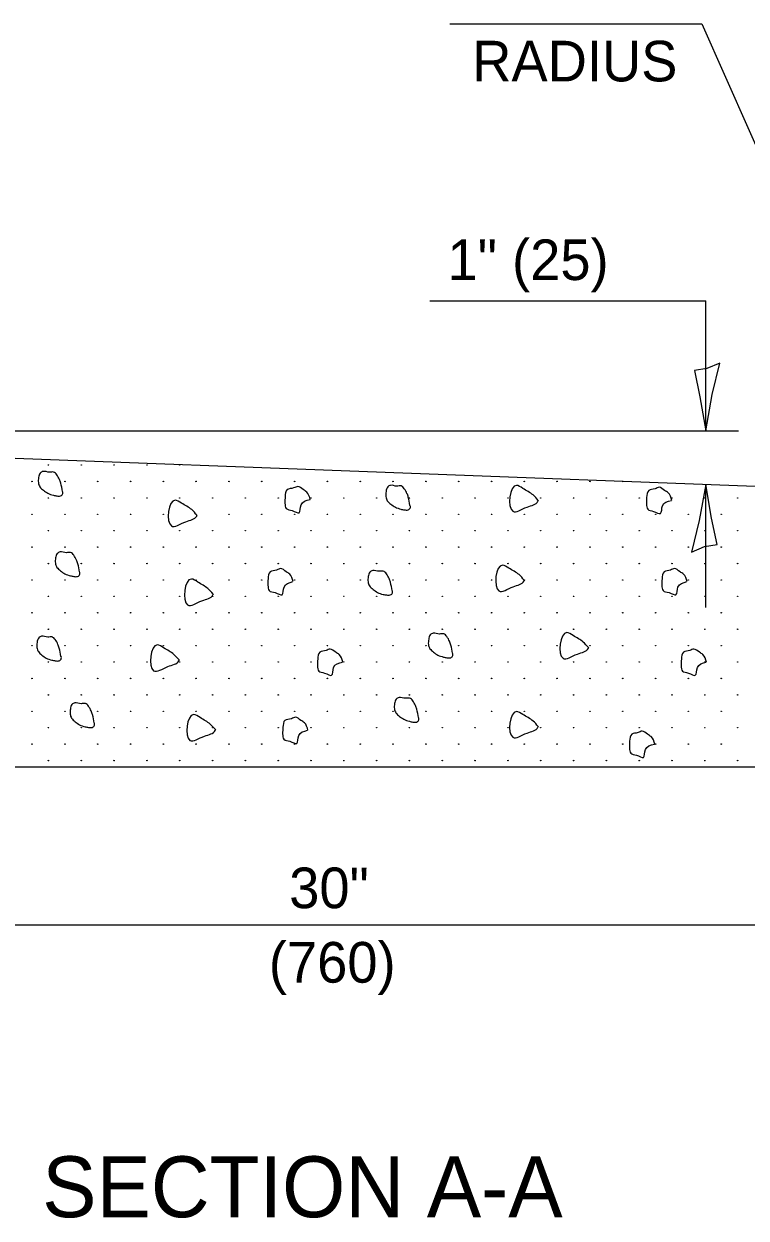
# Model space of a CAD drawing. Extents: x 100068 to 100102, y 98800 to 98822.
# Drawn here: x 100085.913 to 100088.447, y 98813.586 to 98817.775 of the extents above; entities that cross this region are included whole.
import ezdxf

# ---------------------------------------------------------------- set-up
doc = ezdxf.new("R2010")
doc.units = 0
for name, color, linetype in [('Design_PR_Back of Gutter or Curb line', 7, 'Continuous'), ('Design_PR_Roadway Dimensions', 7, 'Continuous'), ('Design_PR_Roadway Notes', 7, 'Continuous'), ('Level 11', 7, 'Continuous'), ('Level 2', 7, 'Continuous'), ('Level 43', 7, 'Continuous')]:
    doc.layers.add(name, color=color, linetype=linetype)

msp = doc.modelspace()

# ---------------------------------------------------------------- linework, layer by layer
at = {"layer": 'Design_PR_Back of Gutter or Curb line'}
for p, q in [((100083.3667, 98816.3479), (100088.6239, 98816.1472)), ((100090.1255, 98815.1674), (100083.3667, 98815.1674))]:
    msp.add_line(p, q, dxfattribs=at)
at = {"layer": 'Level 11'}
for points in [[(100086.048, 98816.1347), (100086.042, 98816.1638), (100086.0375, 98816.1769), (100086.0281, 98816.1934), (100086.017, 98816.2028), (100086.0021, 98816.2022), (100085.9799, 98816.2051), (100085.9702, 98816.1991), (100085.9642, 98816.1837), (100085.9637, 98816.1658), (100085.9688, 98816.1509), (100085.9813, 98816.139), (100085.9967, 98816.1287), (100086.0161, 98816.1216), (100086.0281, 98816.119), (100086.0415, 98816.119), (100086.0497, 98816.1273), (100086.0489, 98816.1338)], [(100086.9178, 98816.1062), (100086.905, 98816.1327), (100086.8928, 98816.141), (100086.8734, 98816.1521), (100086.8591, 98816.1469), (100086.8369, 98816.141), (100086.8295, 98816.1165), (100086.8289, 98816.0934), (100086.8335, 98816.0748), (100086.854, 98816.0677), (100086.8785, 98816.06), (100086.8854, 98816.0874), (100086.9167, 98816.1062)], [(100087.2673, 98816.086), (100087.2616, 98816.1147), (100087.257, 98816.1279), (100087.2473, 98816.1444), (100087.2365, 98816.1541), (100087.2214, 98816.1532), (100087.1991, 98816.1561), (100087.1895, 98816.1504), (100087.1835, 98816.1347), (100087.1829, 98816.1167), (100087.188, 98816.1022), (100087.2006, 98816.0902), (100087.2162, 98816.0797), (100087.2353, 98816.0726), (100087.2473, 98816.0703), (100087.2607, 98816.0703), (100087.269, 98816.0783), (100087.2684, 98816.0848)], [(100087.7176, 98816.1033), (100087.6993, 98816.1224), (100087.6634, 98816.1455), (100087.6412, 98816.1561), (100087.6281, 98816.0654), (100087.6782, 98816.08), (100087.7167, 98816.1002), (100087.7184, 98816.1039)], [(100088.1861, 98816.1033), (100088.1736, 98816.1301), (100088.161, 98816.1381), (100088.1416, 98816.1492), (100088.1274, 98816.1441), (100088.1054, 98816.1381), (100088.0977, 98816.1136), (100088.0972, 98816.0908), (100088.1017, 98816.072), (100088.1223, 98816.0649), (100088.1468, 98816.0575), (100088.1536, 98816.0848), (100088.1847, 98816.1033)], [(100086.5197, 98816.0515), (100086.5015, 98816.0709), (100086.4656, 98816.0939), (100086.4436, 98816.1045), (100086.4302, 98816.0139), (100086.4807, 98816.0287), (100086.5191, 98816.0486), (100086.5208, 98816.0523)], [(100086.1079, 98815.8523), (100086.1019, 98815.8813), (100086.0973, 98815.8942), (100086.0879, 98815.911), (100086.0768, 98815.9204), (100086.0617, 98815.9198), (100086.0395, 98815.9227), (100086.0298, 98815.9167), (100086.0241, 98815.9013), (100086.0232, 98815.8833), (100086.0286, 98815.8685), (100086.0409, 98815.8565), (100086.0566, 98815.846), (100086.076, 98815.8389), (100086.0879, 98815.8366), (100086.1013, 98815.8366), (100086.1093, 98815.8448), (100086.1087, 98815.8514)], [(100086.858, 98815.8183), (100086.8455, 98815.8448), (100086.8329, 98815.8531), (100086.8135, 98815.8642), (100086.7996, 98815.8591), (100086.7773, 98815.8531), (100086.7696, 98815.8286), (100086.7691, 98815.8055), (100086.7736, 98815.787), (100086.7942, 98815.7799), (100086.8187, 98815.7722), (100086.8255, 98815.7995), (100086.8569, 98815.8183)], [(100087.2048, 98815.787), (100087.1991, 98815.8161), (100087.1946, 98815.8292), (100087.1849, 98815.8457), (100087.1738, 98815.8551), (100087.159, 98815.8545), (100087.1367, 98815.8574), (100087.127, 98815.8517), (100087.1211, 98815.836), (100087.1205, 98815.8181), (100087.1256, 98815.8035), (100087.1382, 98815.7913), (100087.1538, 98815.7807), (100087.1729, 98815.7736), (100087.1849, 98815.7716), (100087.1983, 98815.7716), (100087.2066, 98815.7796), (100087.2057, 98815.7861)], [(100087.6685, 98815.8235), (100087.6503, 98815.8429), (100087.6147, 98815.8657), (100087.5924, 98815.8762), (100087.579, 98815.7859), (100087.6295, 98815.8004), (100087.668, 98815.8206), (100087.6697, 98815.824)], [(100088.2405, 98815.8183), (100088.2277, 98815.8448), (100088.2152, 98815.8531), (100088.1958, 98815.8642), (100088.1818, 98815.8591), (100088.1596, 98815.8531), (100088.1522, 98815.8286), (100088.1513, 98815.8055), (100088.1559, 98815.787), (100088.1767, 98815.7799), (100088.2009, 98815.7722), (100088.2078, 98815.7995), (100088.2391, 98815.8183)], [(100086.5767, 98815.7747), (100086.5585, 98815.7938), (100086.5228, 98815.8169), (100086.5006, 98815.8275), (100086.4872, 98815.7368), (100086.5377, 98815.7514), (100086.5761, 98815.7716), (100086.5778, 98815.7753)], [(100086.0426, 98815.5561), (100086.0366, 98815.5852), (100086.0321, 98815.5983), (100086.0227, 98815.6149), (100086.0115, 98815.6243), (100085.9967, 98815.6237), (100085.9745, 98815.6268), (100085.9648, 98815.6208), (100085.9588, 98815.6052), (100085.9583, 98815.5872), (100085.9634, 98815.5727), (100085.9759, 98815.5607), (100085.9913, 98815.5502), (100086.0107, 98815.543), (100086.0227, 98815.5408), (100086.0361, 98815.5408), (100086.044, 98815.5487), (100086.0435, 98815.5553)], [(100087.4169, 98815.567), (100087.4109, 98815.596), (100087.4063, 98815.6092), (100087.3969, 98815.6257), (100087.3858, 98815.6351), (100087.371, 98815.6345), (100087.3488, 98815.6374), (100087.3388, 98815.6314), (100087.3331, 98815.616), (100087.3322, 98815.598), (100087.3377, 98815.5832), (100087.3499, 98815.5712), (100087.3656, 98815.5607), (100087.385, 98815.5539), (100087.3969, 98815.5516), (100087.4103, 98815.5516), (100087.4183, 98815.5596), (100087.4177, 98815.5661)], [(100087.894, 98815.5872), (100087.8757, 98815.6063), (100087.8401, 98815.6294), (100087.8179, 98815.6399), (100087.8045, 98815.5493), (100087.8549, 98815.5641), (100087.8934, 98815.5844), (100087.8948, 98815.5878)], [(100086.4573, 98815.5439), (100086.439, 98815.563), (100086.4031, 98815.5861), (100086.3812, 98815.5966), (100086.3678, 98815.506), (100086.4182, 98815.5205), (100086.4567, 98815.5408), (100086.4584, 98815.5445)], [(100087.0318, 98815.5359), (100087.0193, 98815.5624), (100087.0068, 98815.5707), (100086.9874, 98815.5818), (100086.9734, 98815.5767), (100086.9512, 98815.5707), (100086.9438, 98815.5462), (100086.9429, 98815.5231), (100086.9475, 98815.5046), (100086.968, 98815.4974), (100086.9925, 98815.4897), (100086.9994, 98815.5171), (100087.0307, 98815.5359)], [(100088.3084, 98815.5359), (100088.2955, 98815.5624), (100088.2833, 98815.5707), (100088.2636, 98815.5818), (100088.2497, 98815.5767), (100088.2277, 98815.5707), (100088.22, 98815.5462), (100088.2194, 98815.5231), (100088.224, 98815.5046), (100088.2445, 98815.4974), (100088.2687, 98815.4897), (100088.2759, 98815.5171), (100088.3069, 98815.5359)], [(100087.2972, 98815.3415), (100087.2912, 98815.3706), (100087.2866, 98815.3837), (100087.2775, 98815.4002), (100087.2664, 98815.4097), (100087.2513, 98815.4091), (100087.2291, 98815.4119), (100087.2194, 98815.4062), (100087.2137, 98815.3906), (100087.2128, 98815.3726), (100087.2182, 98815.3578), (100087.2305, 98815.3458), (100087.2462, 98815.3356), (100087.2653, 98815.3284), (100087.2775, 98815.3259), (100087.2906, 98815.3259), (100087.2989, 98815.3341), (100087.2983, 98815.3407)], [(100086.1595, 98815.3227), (100086.1535, 98815.3518), (100086.1489, 98815.3646), (100086.1395, 98815.3814), (100086.1284, 98815.3908), (100086.1133, 98815.39), (100086.0913, 98815.3931), (100086.0814, 98815.3871), (100086.0757, 98815.3715), (100086.0751, 98815.3538), (100086.0802, 98815.339), (100086.0925, 98815.327), (100086.1082, 98815.3165), (100086.1275, 98815.3093), (100086.1395, 98815.3071), (100086.1529, 98815.3071), (100086.1609, 98815.3153), (100086.1603, 98815.3219)], [(100087.7176, 98815.3102), (100087.6993, 98815.3293), (100087.6634, 98815.3527), (100087.6412, 98815.3629), (100087.6281, 98815.2723), (100087.6782, 98815.2871), (100087.7167, 98815.3073), (100087.7184, 98815.3108)], [(100086.585, 98815.2994), (100086.5667, 98815.3185), (100086.5308, 98815.3415), (100086.5086, 98815.3521), (100086.4955, 98815.2615), (100086.5459, 98815.2763), (100086.5844, 98815.2965), (100086.5858, 98815.2999)], [(100086.9096, 98815.2968), (100086.897, 98815.3236), (100086.8848, 98815.3316), (100086.8651, 98815.3427), (100086.8512, 98815.3375), (100086.8289, 98815.3316), (100086.8215, 98815.3073), (100086.8207, 98815.2843), (100086.8252, 98815.2654), (100086.846, 98815.2583), (100086.8703, 98815.2509), (100086.8771, 98815.2783), (100086.9084, 98815.2968)], [(100088.1265, 98815.2481), (100088.1137, 98815.2746), (100088.1012, 98815.2828), (100088.0818, 98815.2939), (100088.0678, 98815.2888), (100088.0456, 98815.2828), (100088.0382, 98815.2583), (100088.0376, 98815.2352), (100088.0422, 98815.2167), (100088.0627, 98815.2096), (100088.0869, 98815.2019), (100088.0938, 98815.2292), (100088.1251, 98815.2481)]]:
    msp.add_spline(points, degree=3, dxfattribs=at)
at = {"layer": 'Level 2'}
for centre in [(100085.999, 98816.2273), (100086.1142, 98816.2273), (100086.2293, 98816.2273), (100086.3445, 98816.2273), (100086.4596, 98816.2273), (100085.9414, 98816.1697), (100086.0566, 98816.1697), (100086.1718, 98816.1697), (100086.2869, 98816.1697), (100086.4021, 98816.1697), (100086.5172, 98816.1697), (100086.6324, 98816.1697), (100086.7475, 98816.1697), (100086.8627, 98816.1697), (100086.9779, 98816.1697), (100087.093, 98816.1697), (100087.2082, 98816.1697), (100087.3233, 98816.1697), (100087.4385, 98816.1697), (100087.5536, 98816.1697), (100087.6688, 98816.1697), (100087.784, 98816.1697), (100087.8991, 98816.1697), (100088.0143, 98816.1697), (100085.999, 98816.1121), (100086.1142, 98816.1121), (100086.2293, 98816.1121), (100086.3445, 98816.1121), (100086.4596, 98816.1121), (100086.5748, 98816.1121), (100086.69, 98816.1121), (100086.8051, 98816.1121), (100086.9203, 98816.1121), (100087.0354, 98816.1121), (100087.1506, 98816.1121), (100087.2657, 98816.1121), (100087.3809, 98816.1121), (100087.4961, 98816.1121), (100087.6112, 98816.1121), (100087.7264, 98816.1121), (100087.8415, 98816.1121), (100087.9567, 98816.1121), (100088.0719, 98816.1121), (100088.187, 98816.1121), (100088.3022, 98816.1121), (100088.4173, 98816.1121), (100085.9414, 98816.0545), (100086.0566, 98816.0545), (100086.1718, 98816.0545), (100086.2869, 98816.0545), (100086.4021, 98816.0545), (100086.5172, 98816.0545), (100086.6324, 98816.0545), (100086.7475, 98816.0545), (100086.8627, 98816.0545), (100086.9779, 98816.0545), (100087.093, 98816.0545), (100087.2082, 98816.0545), (100087.3233, 98816.0545), (100087.4385, 98816.0545), (100087.5536, 98816.0545), (100087.6688, 98816.0545), (100087.784, 98816.0545), (100087.8991, 98816.0545), (100088.0143, 98816.0545), (100088.1294, 98816.0545), (100088.2446, 98816.0545), (100088.3597, 98816.0545), (100085.999, 98815.9969), (100086.1142, 98815.9969), (100086.2293, 98815.9969), (100086.3445, 98815.9969), (100086.4596, 98815.9969), (100086.5748, 98815.9969), (100086.69, 98815.9969), (100086.8051, 98815.9969), (100086.9203, 98815.9969), (100087.0354, 98815.9969), (100087.1506, 98815.9969), (100087.2657, 98815.9969), (100087.3809, 98815.9969), (100087.4961, 98815.9969), (100087.6112, 98815.9969), (100087.7264, 98815.9969), (100087.8415, 98815.9969), (100087.9567, 98815.9969), (100088.0719, 98815.9969), (100088.187, 98815.9969), (100088.3022, 98815.9969), (100088.4173, 98815.9969), (100085.9414, 98815.9394), (100086.0566, 98815.9394), (100086.1718, 98815.9394), (100086.2869, 98815.9394), (100086.4021, 98815.9394), (100086.5172, 98815.9394), (100086.6324, 98815.9394), (100086.7475, 98815.9394), (100086.8627, 98815.9394), (100086.9779, 98815.9394), (100087.093, 98815.9394), (100087.2082, 98815.9394), (100087.3233, 98815.9394), (100087.4385, 98815.9394), (100087.5536, 98815.9394), (100087.6688, 98815.9394), (100087.784, 98815.9394), (100087.8991, 98815.9394), (100088.0143, 98815.9394), (100088.1294, 98815.9394), (100088.2446, 98815.9394), (100088.3597, 98815.9394), (100085.999, 98815.8818), (100086.1142, 98815.8818), (100086.2293, 98815.8818), (100086.3445, 98815.8818), (100086.4596, 98815.8818), (100086.5748, 98815.8818), (100086.69, 98815.8818), (100086.8051, 98815.8818), (100086.9203, 98815.8818), (100087.0354, 98815.8818), (100087.1506, 98815.8818), (100087.2657, 98815.8818), (100087.3809, 98815.8818), (100087.4961, 98815.8818), (100087.6112, 98815.8818), (100087.7264, 98815.8818), (100087.8415, 98815.8818), (100087.9567, 98815.8818), (100088.0719, 98815.8818), (100088.187, 98815.8818), (100088.3022, 98815.8818), (100088.4173, 98815.8818), (100085.9414, 98815.8242), (100086.0566, 98815.8242), (100086.1718, 98815.8242), (100086.2869, 98815.8242), (100086.4021, 98815.8242), (100086.5172, 98815.8242), (100086.6324, 98815.8242), (100086.7475, 98815.8242), (100086.8627, 98815.8242), (100086.9779, 98815.8242), (100087.093, 98815.8242), (100087.2082, 98815.8242), (100087.3233, 98815.8242), (100087.4385, 98815.8242), (100087.5536, 98815.8242), (100087.6688, 98815.8242), (100087.784, 98815.8242), (100087.8991, 98815.8242), (100088.0143, 98815.8242), (100088.1294, 98815.8242), (100088.2446, 98815.8242), (100088.3597, 98815.8242), (100085.999, 98815.7666), (100086.1142, 98815.7666), (100086.2293, 98815.7666), (100086.3445, 98815.7666), (100086.4596, 98815.7666), (100086.5748, 98815.7666), (100086.69, 98815.7666), (100086.8051, 98815.7666), (100086.9203, 98815.7666), (100087.0354, 98815.7666), (100087.1506, 98815.7666), (100087.2657, 98815.7666), (100087.3809, 98815.7666), (100087.4961, 98815.7666), (100087.6112, 98815.7666), (100087.7264, 98815.7666), (100087.8415, 98815.7666), (100087.9567, 98815.7666), (100088.0719, 98815.7666), (100088.187, 98815.7666), (100088.3022, 98815.7666), (100088.4173, 98815.7666), (100085.9414, 98815.709), (100086.0566, 98815.709), (100086.1718, 98815.709), (100086.2869, 98815.709), (100086.4021, 98815.709), (100086.5172, 98815.709), (100086.6324, 98815.709), (100086.7475, 98815.709), (100086.8627, 98815.709), (100086.9779, 98815.709), (100087.093, 98815.709), (100087.2082, 98815.709), (100087.3233, 98815.709), (100087.4385, 98815.709), (100087.5536, 98815.709), (100087.6688, 98815.709), (100087.784, 98815.709), (100087.8991, 98815.709), (100088.0143, 98815.709), (100088.1294, 98815.709), (100088.2446, 98815.709), (100088.3597, 98815.709), (100085.999, 98815.6515), (100086.1142, 98815.6515), (100086.2293, 98815.6515), (100086.3445, 98815.6515), (100086.4596, 98815.6515), (100086.5748, 98815.6515), (100086.69, 98815.6515), (100086.8051, 98815.6515), (100086.9203, 98815.6515), (100087.0354, 98815.6515), (100087.1506, 98815.6515), (100087.2657, 98815.6515), (100087.3809, 98815.6515), (100087.4961, 98815.6515), (100087.6112, 98815.6515), (100087.7264, 98815.6515), (100087.8415, 98815.6515), (100087.9567, 98815.6515), (100088.0719, 98815.6515), (100088.187, 98815.6515), (100088.3022, 98815.6515), (100088.4173, 98815.6515), (100085.9414, 98815.5939), (100086.0566, 98815.5939), (100086.1718, 98815.5939), (100086.2869, 98815.5939), (100086.4021, 98815.5939), (100086.5172, 98815.5939), (100086.6324, 98815.5939), (100086.7475, 98815.5939), (100086.8627, 98815.5939), (100086.9779, 98815.5939), (100087.093, 98815.5939), (100087.2082, 98815.5939), (100087.3233, 98815.5939), (100087.4385, 98815.5939), (100087.5536, 98815.5939), (100087.6688, 98815.5939), (100087.784, 98815.5939), (100087.8991, 98815.5939), (100088.0143, 98815.5939), (100088.1294, 98815.5939), (100088.2446, 98815.5939), (100088.3597, 98815.5939), (100085.999, 98815.5363), (100086.1142, 98815.5363), (100086.2293, 98815.5363), (100086.3445, 98815.5363), (100086.4596, 98815.5363), (100086.5748, 98815.5363), (100086.69, 98815.5363), (100086.8051, 98815.5363), (100086.9203, 98815.5363), (100087.0354, 98815.5363), (100087.1506, 98815.5363), (100087.2657, 98815.5363), (100087.3809, 98815.5363), (100087.4961, 98815.5363), (100087.6112, 98815.5363), (100087.7264, 98815.5363), (100087.8415, 98815.5363), (100087.9567, 98815.5363), (100088.0719, 98815.5363), (100088.187, 98815.5363), (100088.3022, 98815.5363), (100088.4173, 98815.5363), (100085.9414, 98815.4787), (100086.0566, 98815.4787), (100086.1718, 98815.4787), (100086.2869, 98815.4787), (100086.4021, 98815.4787), (100086.5172, 98815.4787), (100086.6324, 98815.4787), (100086.7475, 98815.4787), (100086.8627, 98815.4787), (100086.9779, 98815.4787), (100087.093, 98815.4787), (100087.2082, 98815.4787), (100087.3233, 98815.4787), (100087.4385, 98815.4787), (100087.5536, 98815.4787), (100087.6688, 98815.4787), (100087.784, 98815.4787), (100087.8991, 98815.4787), (100088.0143, 98815.4787), (100088.1294, 98815.4787), (100088.2446, 98815.4787), (100088.3597, 98815.4787), (100085.999, 98815.4212), (100086.1142, 98815.4212), (100086.2293, 98815.4212), (100086.3445, 98815.4212), (100086.4596, 98815.4212), (100086.5748, 98815.4212), (100086.69, 98815.4212), (100086.8051, 98815.4212), (100086.9203, 98815.4212), (100087.0354, 98815.4212), (100087.1506, 98815.4212), (100087.2657, 98815.4212), (100087.3809, 98815.4212), (100087.4961, 98815.4212), (100087.6112, 98815.4212), (100087.7264, 98815.4212), (100087.8415, 98815.4212), (100087.9567, 98815.4212), (100088.0719, 98815.4212), (100088.187, 98815.4212), (100088.3022, 98815.4212), (100088.4173, 98815.4212), (100085.9414, 98815.3636), (100086.0566, 98815.3636), (100086.1718, 98815.3636), (100086.2869, 98815.3636), (100086.4021, 98815.3636), (100086.5172, 98815.3636), (100086.6324, 98815.3636), (100086.7475, 98815.3636), (100086.8627, 98815.3636), (100086.9779, 98815.3636), (100087.093, 98815.3636), (100087.2082, 98815.3636), (100087.3233, 98815.3636), (100087.4385, 98815.3636), (100087.5536, 98815.3636), (100087.6688, 98815.3636), (100087.784, 98815.3636), (100087.8991, 98815.3636), (100088.0143, 98815.3636), (100088.1294, 98815.3636), (100088.2446, 98815.3636), (100088.3597, 98815.3636), (100085.999, 98815.306), (100086.1142, 98815.306), (100086.2293, 98815.306), (100086.3445, 98815.306), (100086.4596, 98815.306), (100086.5748, 98815.306), (100086.69, 98815.306), (100086.8051, 98815.306), (100086.9203, 98815.306), (100087.0354, 98815.306), (100087.1506, 98815.306), (100087.2657, 98815.306), (100087.3809, 98815.306), (100087.4961, 98815.306), (100087.6112, 98815.306), (100087.7264, 98815.306), (100087.8415, 98815.306), (100087.9567, 98815.306), (100088.0719, 98815.306), (100088.187, 98815.306), (100088.3022, 98815.306), (100088.4173, 98815.306), (100085.9414, 98815.2484), (100086.0566, 98815.2484), (100086.1718, 98815.2484), (100086.2869, 98815.2484), (100086.4021, 98815.2484), (100086.5172, 98815.2484), (100086.6324, 98815.2484), (100086.7475, 98815.2484), (100086.8627, 98815.2484), (100086.9779, 98815.2484), (100087.093, 98815.2484), (100087.2082, 98815.2484), (100087.3233, 98815.2484), (100087.4385, 98815.2484), (100087.5536, 98815.2484), (100087.6688, 98815.2484), (100087.784, 98815.2484), (100087.8991, 98815.2484), (100088.0143, 98815.2484), (100088.1294, 98815.2484), (100088.2446, 98815.2484), (100088.3597, 98815.2484), (100085.999, 98815.1908), (100086.1142, 98815.1908), (100086.2293, 98815.1908), (100086.3445, 98815.1908), (100086.4596, 98815.1908), (100086.5748, 98815.1908), (100086.69, 98815.1908), (100086.8051, 98815.1908), (100086.9203, 98815.1908), (100087.0354, 98815.1908), (100087.1506, 98815.1908), (100087.2657, 98815.1908), (100087.3809, 98815.1908), (100087.4961, 98815.1908), (100087.6112, 98815.1908), (100087.7264, 98815.1908), (100087.8415, 98815.1908), (100087.9567, 98815.1908), (100088.0719, 98815.1908), (100088.187, 98815.1908), (100088.3022, 98815.1908), (100088.4173, 98815.1908)]:
    msp.add_circle(centre, 0.000814, dxfattribs=at)
at = {"layer": 'Level 43'}
for p, q in [((100087.4078, 98817.775), (100088.2912, 98817.775)), ((100088.2912, 98817.775), (100088.9653, 98816.255)), ((100087.3368, 98816.8034), (100088.3052, 98816.8034)), ((100088.3052, 98816.3479), (100088.3052, 98816.8034)), ((100084.8131, 98816.3479), (100088.4201, 98816.3479)), ((100088.3052, 98815.728), (100088.3052, 98816.1595)), ((100085.0362, 98814.6144), (100089.1482, 98814.6144))]:
    msp.add_line(p, q, dxfattribs=at)
for points in [[(100088.3549, 98816.5853), (100088.3092, 98816.566), (100088.2655, 98816.5585), (100088.2847, 98816.4666), (100088.3052, 98816.3479), (100088.3282, 98816.4745)], [(100088.2555, 98815.922), (100088.3012, 98815.9414), (100088.3449, 98815.9488), (100088.3257, 98816.0407), (100088.3052, 98816.1595), (100088.2822, 98816.0328)]]:
    msp.add_lwpolyline(points, close=True, dxfattribs=at)

# ---------------------------------------------------------------- texts
at = {"layer": 'Design_PR_Roadway Dimensions'}
for s, p in [('RADIUS', (100087.486, 98817.5732)), ('1" (25)', (100087.3992, 98816.8763)), ('30"', (100086.8436, 98814.6728)), ('(760)', (100086.7723, 98814.4116))]:
    msp.add_text(s, height=0.1425, dxfattribs=at).set_placement(p)
at = {"layer": 'Design_PR_Roadway Notes'}
msp.add_text('SECTION A-A', height=0.21375, dxfattribs=at).set_placement((100085.9768, 98813.5886))

doc.saveas('drawing.dxf')
